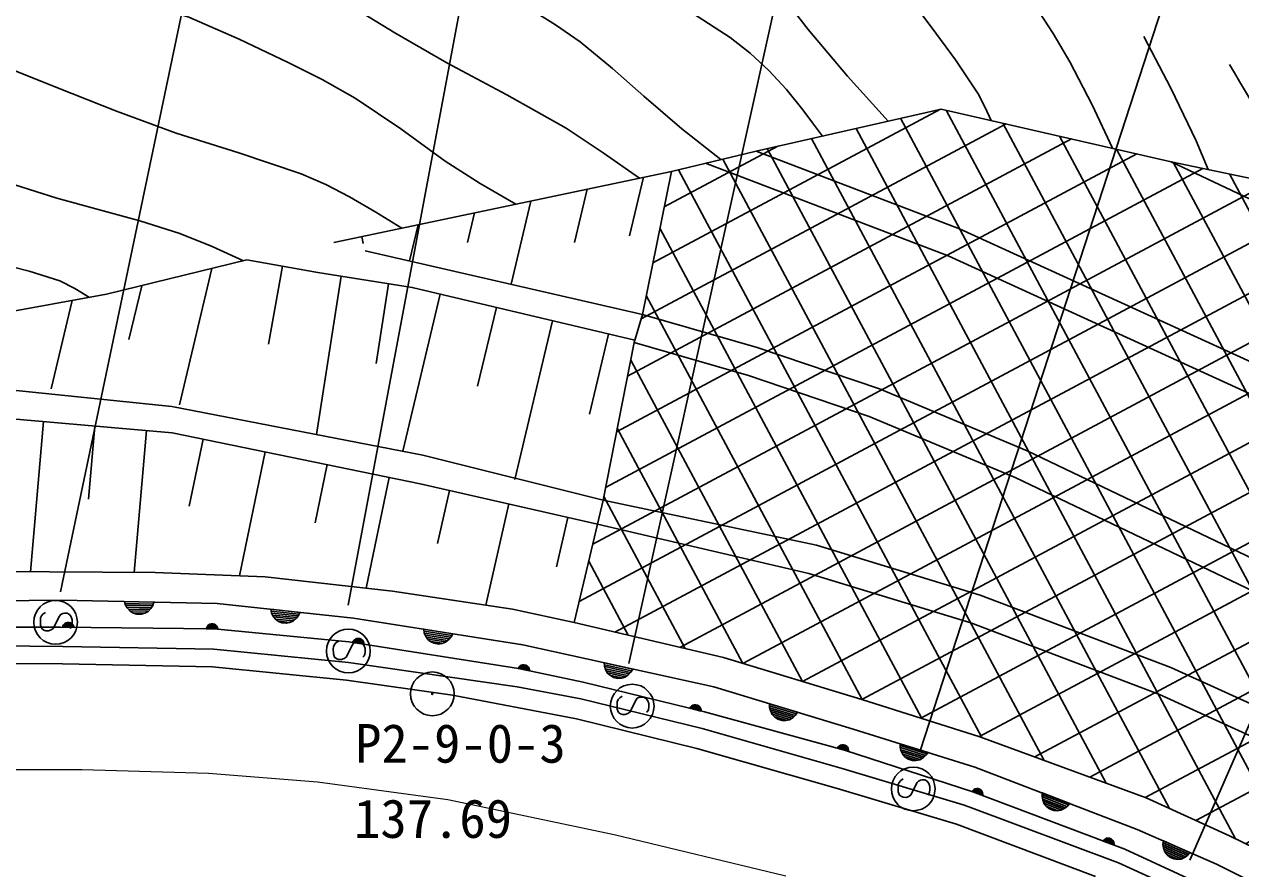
# Model space of a CAD drawing. Units: millimetres, scale not verified. Extents: x 40000 to 680000, y 20000 to 380000.
# Drawn here: x 477632 to 519116, y 291082 to 319877 of the extents above; entities that cross this region are included whole.
import ezdxf
from ezdxf.enums import TextEntityAlignment as Align

# ---------------------------------------------------------------- set-up
doc = ezdxf.new("R2010")
doc.units = ezdxf.units.MM
doc.header["$LTSCALE"] = 1000
doc.linetypes.add('CHAIN', pattern=[18.5, 12, -1.5, 3.5, -1.5])
doc.layers.add('M-BGD', color=7, linetype='Continuous', lineweight=25)
doc.layers.add('M-BMK', color=2, linetype='CHAIN', lineweight=13)
doc.layers.add('M-BGD-HTXT', color=7, linetype='Continuous')
doc.layers.add('M-BMK-SRVR', color=7, linetype='Continuous')
doc.styles.add('ＭＳ ゴシック', font='')
doc.styles.get('ＭＳ ゴシック').set_extended_font_data('MS Gothic')

# ---------------------------------------------------------------- blocks, each defined once
blk = doc.blocks.new('BUHIN2')
at = {"color": 3, "linetype": 'Continuous', "lineweight": 25}
for radius in [746, 22.5]:
    blk.add_circle((0, 0), radius, dxfattribs=at)
blk = doc.blocks.new('BUHIN113')
at = {"color": 7, "linetype": 'Continuous', "lineweight": 25}
for p, q in [((53, 184), (-4, -192)), ((23, -185), (76, 171)), ((99, 152), (50, -173)), ((77, -159), (120, 129)), ((142, 101), (106, -138)), ((137, -95), (159, 52))]:
    blk.add_line(p, q, dxfattribs=at)
blk.add_lwpolyline([(30, 198), (73, 175), (108, 147), (146, 101), (163, 54), (171, 6), (162, -56), (140, -100), (109, -140), (60, -172), (18, -190), (-30, -198)], close=True, dxfattribs=at)
blk = doc.blocks.new('BUHIN118')
at = {"color": 7, "linetype": 'Continuous', "lineweight": 25}
for p, q in [((113, 155), (-69, -179)), ((-42, -182), (130, 134)), ((145, 109), (-13, -180)), ((18, -176), (157, 79)), ((168, 46), (52, -166)), ((96, -137), (168, -6))]:
    blk.add_line(p, q, dxfattribs=at)
blk.add_lwpolyline([(96, 175), (129, 139), (152, 100), (172, 45), (172, -5), (162, -53), (133, -108), (97, -142), (55, -169), (-3, -182), (-48, -184), (-96, -175)], close=True, dxfattribs=at)
blk = doc.blocks.new('BUHIN196')
at = {"color": 7, "linetype": 'Continuous', "lineweight": 25}
blk.add_lwpolyline([(-276, -460), (-240, -509), (-186, -540), (-109, -562), (7, -573), (106, -556), (194, -508), (250, -430), (262, -345), (263, -288), (240, -211), (192, -165), (-193, 108), (-232, 180), (-253, 276), (-237, 365), (-204, 433), (-146, 496), (-27, 518), (145, 502), (218, 484), (286, 444), (341, 383), (385, 292)], dxfattribs=at)
blk.add_circle((0, 0), 746, dxfattribs=at)

msp = doc.modelspace()

# ---------------------------------------------------------------- hatches: boundary and pattern name
at = {"layer": 'M-BGD'}
h = msp.add_hatch(dxfattribs=at)
h.set_pattern_fill('USER', color=256, style=0, pattern_type=2)
h.set_pattern_definition([(208.1132, (506200, 296847), (706.823, -1323.027), []), (118.1132, (506200, 296847), (-1323.027, -706.823), [])])
h.paths.add_polyline_path([(496385, 299473), (497179, 302832), (497372, 303650), (498432, 309021), (498709, 309982), (499706, 314862), (502593, 315553), (508897, 316988), (516745, 315193), (525759, 313301), (532732, 315411), (537794, 316992), (540374, 311671), (544406, 303560), (544797, 302287), (545336, 301783), (548641, 294831), (548823, 293901), (549498, 293227), (548597, 287791), (547839, 281064), (547276, 277113), (544915, 278659), (541849, 279362), (538587, 281500), (533723, 284368), (530202, 286371), (524071, 289606), (518735, 292199), (515895, 293493), (510221, 295581), (506200, 296847), (501476, 298281)])

# ---------------------------------------------------------------- linework, layer by layer
for p, q in [((478869, 300524), (485950, 334313)), ((488682, 300064), (494545, 331421)), ((504615, 326740), (498248, 298077)), ((508186, 295095), (516436, 320465)), ((502593, 315553), (508897, 316988)), ((508897, 316988), (516745, 315193)), ((517378, 291369), (528560, 316957)), ((499706, 314863), (502593, 315553)), ((502593, 315553), (509529, 312908)), ((488183, 312435), (499706, 314863)), ((498710, 309982), (499706, 314863)), ((509142, 311986), (500868, 315140)), ((516745, 315193), (525758, 313301)), ((516745, 315193), (529239, 309247)), ((498746, 314660), (498272, 312668)), ((496825, 314256), (496394, 312441)), ((494905, 313851), (494232, 311021)), ((492984, 313447), (492743, 312431)), ((491063, 313042), (490771, 311811)), ((509529, 312908), (519480, 308356)), ((489143, 312637), (489193, 312397)), ((498710, 309982), (489256, 312154)), ((519061, 307448), (509142, 311986)), ((480439, 310671), (485226, 311843)), ((484029, 311550), (482925, 306901)), ((485226, 311843), (487637, 311413)), ((486432, 311628), (485957, 308965)), ((488443, 311286), (487593, 305891)), ((487637, 311413), (490861, 310905)), ((481636, 310964), (481200, 309130)), ((490055, 311032), (489626, 308306)), ((490861, 310905), (498448, 309102)), ((475737, 309818), (480439, 310671)), ((479263, 310457), (478548, 307447)), ((491817, 310678), (490544, 305319)), ((493730, 310224), (493092, 307542)), ((498432, 309021), (498710, 309982)), ((498710, 309982), (502625, 308853)), ((495642, 309769), (494356, 304357)), ((497554, 309315), (496905, 306584)), ((497372, 303650), (498432, 309021)), ((502327, 307898), (498432, 309021)), ((502625, 308853), (506798, 307443)), ((506445, 306507), (502327, 307898)), ((482661, 306848), (475680, 307561)), ((506798, 307443), (511839, 305330)), ((527079, 303710), (519061, 307448)), ((491221, 305187), (482661, 306848)), ((475659, 306559), (482672, 305950)), ((478289, 306331), (477844, 301210)), ((480042, 306178), (479826, 303689)), ((511429, 304417), (506445, 306507)), ((481796, 306026), (481375, 301188)), ((482672, 305950), (491129, 304206)), ((483729, 305732), (483258, 303444)), ((511839, 305330), (523979, 299531)), ((485843, 305296), (484972, 301067)), ((497372, 303650), (491221, 305187)), ((487957, 304860), (487548, 302873)), ((490072, 304424), (489292, 300643)), ((491129, 304206), (497179, 302832)), ((523554, 298625), (511429, 304417)), ((492137, 303977), (491728, 302175)), ((494154, 303519), (493370, 300067)), ((497179, 302832), (497372, 303650)), ((497372, 303650), (504644, 302114)), ((496170, 303061), (495787, 301374)), ((496385, 299474), (497179, 302832)), ((504384, 301147), (497179, 302832)), ((504644, 302114), (510235, 300414)), ((482095, 301184), (475548, 301225)), ((485851, 301031), (482095, 301184)), ((490186, 300542), (485851, 301031)), ((509912, 299467), (504384, 301147)), ((494278, 299932), (490186, 300542)), ((510235, 300414), (516736, 297948)), ((474551, 300206), (478901, 300234)), ((478901, 300234), (484204, 300123)), ((482026, 300106), (481076, 300126)), ((481100, 300063), (482000, 300044)), ((481961, 299982), (481138, 300000)), ((481182, 299936), (481909, 299921)), ((484204, 300123), (488862, 299626)), ((496385, 299474), (494278, 299932)), ((481848, 299860), (481243, 299872)), ((481359, 299807), (481732, 299800)), ((486999, 299762), (486054, 299863)), ((486072, 299798), (486967, 299703)), ((486923, 299644), (486106, 299732)), ((486144, 299665), (486867, 299588)), ((486801, 299532), (486199, 299596)), ((486309, 299521), (486680, 299482)), ((488862, 299626), (494635, 298715)), ((478871, 299315), (474505, 299315)), ((484111, 299263), (478871, 299315)), ((488700, 298817), (484111, 299263)), ((492208, 299034), (491270, 299183)), ((491285, 299117), (492174, 298977)), ((501476, 298281), (496385, 299474)), ((516350, 297025), (509912, 299467)), ((474533, 298695), (478945, 298663)), ((494489, 297906), (488700, 298817)), ((488838, 298820), (489213, 298761)), ((489208, 298787), (488852, 298843)), ((488871, 298866), (489196, 298815)), ((489182, 298842), (488894, 298887)), ((488922, 298908), (489161, 298871)), ((489118, 298903), (488971, 298926)), ((492127, 298921), (491314, 299049)), ((491349, 298980), (492068, 298867)), ((491999, 298814), (491401, 298909)), ((491507, 298829), (491875, 298771)), ((494635, 298715), (501151, 297278)), ((478945, 298663), (484091, 298565)), ((484091, 298565), (488687, 298109)), ((506200, 296847), (501476, 298281)), ((478937, 298063), (474540, 298095)), ((484055, 297966), (478937, 298063)), ((488615, 297513), (484055, 297966)), ((488687, 298109), (494438, 297287)), ((494489, 297932), (494861, 297853)), ((496690, 297442), (494489, 297906)), ((494857, 297880), (494504, 297954)), ((494524, 297975), (494846, 297908)), ((494834, 297936), (494549, 297996)), ((494577, 298015), (494814, 297965)), ((494773, 298000), (494628, 298030)), ((498343, 297833), (497416, 298038)), ((497427, 297971), (498306, 297777)), ((498255, 297724), (497452, 297902)), ((516736, 297948), (521761, 295654)), ((492236, 296996), (488615, 297513)), ((500831, 296429), (496690, 297442)), ((497483, 297831), (498193, 297674)), ((498121, 297626), (497530, 297756)), ((497632, 297670), (497995, 297590)), ((494438, 297287), (496611, 296872)), ((501151, 297278), (505902, 295842)), ((521336, 294748), (516350, 297025)), ((496462, 296187), (492236, 296996)), ((496611, 296872), (500748, 295862)), ((500378, 296617), (500697, 296539)), ((500686, 296567), (500403, 296636)), ((500432, 296655), (500667, 296597)), ((500628, 296633), (500483, 296668)), ((503963, 296363), (503053, 296638)), ((510221, 295581), (506200, 296847)), ((500342, 296574), (500711, 296484)), ((500707, 296510), (500357, 296596)), ((505601, 295126), (500831, 296429)), ((503059, 296571), (503921, 296310)), ((503867, 296261), (503080, 296499)), ((503104, 296426), (503801, 296216)), ((503725, 296173), (503146, 296349)), ((503241, 296255), (503597, 296147)), ((500569, 295185), (496462, 296187)), ((500748, 295862), (505519, 294499)), ((505902, 295842), (510051, 294549)), ((515895, 293493), (510221, 295581)), ((505323, 293827), (500569, 295185)), ((505373, 295214), (505740, 295114)), ((505737, 295141), (505389, 295235)), ((505410, 295256), (505728, 295169)), ((505717, 295198), (505436, 295274)), ((505466, 295292), (505699, 295228)), ((505661, 295265), (505517, 295304)), ((509982, 293700), (505601, 295126)), ((508411, 294994), (507504, 295277)), ((507510, 295210), (508369, 294942)), ((508315, 294893), (507529, 295138)), ((507554, 295065), (508248, 294849)), ((508172, 294807), (507595, 294987)), ((507688, 294892), (508044, 294781)), ((510051, 294549), (515582, 292422)), ((505519, 294499), (509653, 293262)), ((509429, 292598), (505323, 293827)), ((515165, 291744), (509982, 293700)), ((513238, 293256), (512351, 293597)), ((512352, 293530), (513192, 293207)), ((513135, 293162), (512367, 293457)), ((512386, 293383), (513065, 293122)), ((512987, 293085), (512422, 293302)), ((518735, 292200), (515895, 293493)), ((509653, 293262), (509846, 293189)), ((509846, 293189), (514946, 291279)), ((512510, 293201), (512857, 293068)), ((514164, 290820), (509429, 292598)), ((515582, 292422), (518289, 291234)), ((524071, 289605), (518735, 292200)), ((517897, 290490), (515165, 291744)), ((516473, 291894), (517298, 291533)), ((517346, 291580), (516476, 291961)), ((517238, 291490), (516485, 291821)), ((516501, 291746), (517167, 291453)), ((517087, 291420), (516533, 291663)), ((514946, 291279), (517759, 290006)), ((516616, 291559), (516957, 291409)), ((518289, 291234), (523555, 288587))]:
    msp.add_line(p, q, dxfattribs=at)
for points in [[(473937, 338956), (478543, 337034), (483167, 335159), (486785, 333736), (490371, 332262), (494748, 330429), (499120, 328533), (500193, 327979), (501233, 327375), (502005, 326870), (502747, 326311), (503578, 325608), (504372, 324856), (505276, 323908), (506148, 322905), (507375, 321370), (508562, 319787), (509387, 318663), (510159, 317510), (510395, 317063), (510607, 316597)], [(507095, 316577), (505711, 318112), (504364, 319696), (503541, 320765), (502762, 321877), (502185, 322679), (501558, 323445), (501013, 324017), (500420, 324552), (499739, 325071), (499013, 325549), (496900, 326746), (494760, 327889), (493063, 328745), (491339, 329547), (490230, 330004), (489093, 330407), (484381, 331760), (479674, 333174), (478772, 333494), (477893, 333870), (476155, 334748)], [(469539, 334091), (470319, 333951), (471090, 333752), (472016, 333437), (472934, 333061), (475311, 331942), (477705, 330881), (478651, 330545), (479617, 330266), (481661, 329818), (483695, 329311), (484647, 328961), (485589, 328551), (489823, 326480), (494011, 324364), (497856, 321933), (501703, 319428), (502382, 318890), (503027, 318301), (503627, 317653), (504186, 316961), (504518, 316520), (504852, 316067)], [(501381, 315262), (500053, 316315), (498755, 317422), (497690, 318376), (496591, 319279), (495748, 319865), (494870, 320402), (492508, 321701), (490188, 323047), (489508, 323464), (488795, 323831), (488006, 324131), (487182, 324378), (486100, 324685), (485041, 325048), (482796, 325991), (480571, 326991), (477455, 328390)], [(477076, 324693), (477926, 324403), (481269, 323553), (484603, 322642), (485461, 322316), (486303, 321932), (487424, 321322), (488520, 320658), (490267, 319582), (492040, 318560), (494089, 317477), (496109, 316341), (497374, 315498), (498613, 314632)], [(494392, 313743), (493175, 314450), (491981, 315213), (490468, 316308), (488915, 317358), (487795, 317990), (486635, 318576), (484954, 319374), (483247, 320119), (481830, 320567), (480384, 320962), (479218, 321312), (478073, 321719), (475096, 322997)], [(514743, 315651), (514048, 317131), (513293, 318595), (512723, 319570), (512104, 320512), (511479, 321364), (510831, 322199)], [(515816, 319461), (516732, 317697), (517596, 315903), (517803, 315417), (518006, 314929)], [(475487, 319020), (478767, 317711), (480778, 316911), (482814, 316166), (484950, 315500), (487070, 314777), (487910, 314413), (488724, 313995), (489623, 313473), (490509, 312925)], [(521363, 314224), (520191, 316061), (519073, 317926), (518901, 318219), (518731, 318512)], [(485106, 311813), (484035, 312305), (482935, 312745), (481576, 313177), (480196, 313553), (478744, 313948), (477313, 314401), (476437, 314736), (475576, 315130), (473807, 316154), (472012, 317124), (471316, 317384), (470589, 317592), (469955, 317740), (469305, 317877)], [(467195, 314457), (467870, 314689), (468553, 314859), (469023, 314909), (469509, 314899), (470055, 314822), (470607, 314683), (471254, 314451), (471875, 314163), (473529, 313188), (475189, 312280), (475939, 311981), (476721, 311735), (477799, 311460), (478844, 311130), (479356, 310864), (479855, 310564)]]:
    msp.add_lwpolyline(points, dxfattribs=at)
for points in [[(482052, 300168), (482010, 300054), (481950, 299958), (481850, 299850), (481739, 299792), (481621, 299757), (481466, 299760), (481349, 299800), (481241, 299862), (481145, 299974), (481087, 300073), (481052, 300189)], [(487030, 299822), (486978, 299711), (486911, 299621), (486802, 299522), (486686, 299474), (486566, 299449), (486411, 299465), (486299, 299515), (486196, 299586), (486110, 299706), (486061, 299809), (486036, 299928)], [(492243, 299092), (492185, 298985), (492113, 298898), (492000, 298804), (491882, 298762), (491760, 298743), (491607, 298767), (491496, 298823), (491397, 298899), (491318, 299023), (491274, 299129), (491255, 299248)], [(488824, 298797), (488847, 298840), (488876, 298875), (488921, 298912), (488969, 298929), (489017, 298937), (489079, 298927), (489123, 298905), (489162, 298874), (489194, 298825), (489212, 298783), (489219, 298735)], [(494474, 297909), (494500, 297951), (494530, 297984), (494577, 298019), (494625, 298034), (494674, 298039), (494735, 298026), (494778, 298002), (494816, 297969), (494845, 297918), (494861, 297875), (494866, 297827)], [(498381, 297889), (498317, 297785), (498240, 297702), (498121, 297616), (498001, 297581), (497878, 297570), (497727, 297603), (497620, 297665), (497526, 297747), (497454, 297875), (497417, 297984), (497405, 298104)], [(500326, 296552), (500352, 296593), (500384, 296626), (500432, 296659), (500481, 296672), (500530, 296675), (500590, 296661), (500632, 296635), (500669, 296601), (500697, 296549), (500711, 296505), (500714, 296457)], [(504005, 296415), (503933, 296317), (503850, 296240), (503725, 296163), (503602, 296138), (503479, 296136), (503330, 296180), (503229, 296250), (503141, 296340), (503079, 296473), (503050, 296584), (503048, 296705)], [(505357, 295192), (505384, 295233), (505417, 295264), (505466, 295296), (505515, 295308), (505564, 295310), (505624, 295294), (505665, 295267), (505701, 295232), (505728, 295179), (505740, 295135), (505743, 295087)], [(508454, 295046), (508381, 294949), (508298, 294873), (508172, 294797), (508049, 294772), (507926, 294771), (507778, 294817), (507677, 294888), (507589, 294978), (507529, 295112), (507501, 295223), (507499, 295344)], [(513284, 293306), (513205, 293213), (513116, 293142), (512986, 293075), (512862, 293058), (512738, 293065), (512594, 293121), (512498, 293198), (512416, 293294), (512365, 293431), (512344, 293544), (512350, 293665)], [(517394, 291627), (517311, 291538), (517219, 291472), (517085, 291410), (516961, 291399), (516838, 291412), (516696, 291474), (516603, 291556), (516527, 291655), (516482, 291795), (516466, 291908), (516478, 292029)]]:
    msp.add_lwpolyline(points, close=True, dxfattribs=at)
at = {"layer": 'M-BMK'}
for p, q in [((469438, 294465), (479603, 294465)), ((479603, 294465), (483917, 294337)), ((483917, 294337), (487633, 294038)), ((487633, 294038), (492074, 293440)), ((492074, 293440), (497754, 292244)), ((497754, 292244), (503605, 290835))]:
    msp.add_line(p, q, dxfattribs=at)

# ---------------------------------------------------------------- block references
at = {"layer": 'M-BGD', "rotation": 97.99101}
for name, p in [('BUHIN196', (478697, 299483)), ('BUHIN113', (479130, 299312)), ('BUHIN113', (484035, 299264)), ('BUHIN196', (488685, 298504)), ('BUHIN196', (498363, 296625)), ('BUHIN196', (507948, 293803)), ('BUHIN118', (510133, 293643)), ('BUHIN118', (514611, 291953))]:
    msp.add_blockref(name, p, dxfattribs=at)
at = {"layer": 'M-BMK-SRVR', "rotation": 97.99101}
msp.add_blockref('BUHIN2', (491545, 297044), dxfattribs=at)

# ---------------------------------------------------------------- texts
at = {"layer": 'M-BGD-HTXT', "style": 'ＭＳ ゴシック'}
for s, p in [('P2-9-0-3', (488913, 294300)), ('137.69', (488877, 291735))]:
    msp.add_text(s, height=1320, dxfattribs=at).set_placement(p, align=Align.BOTTOM_LEFT)

doc.saveas('drawing.dxf')
